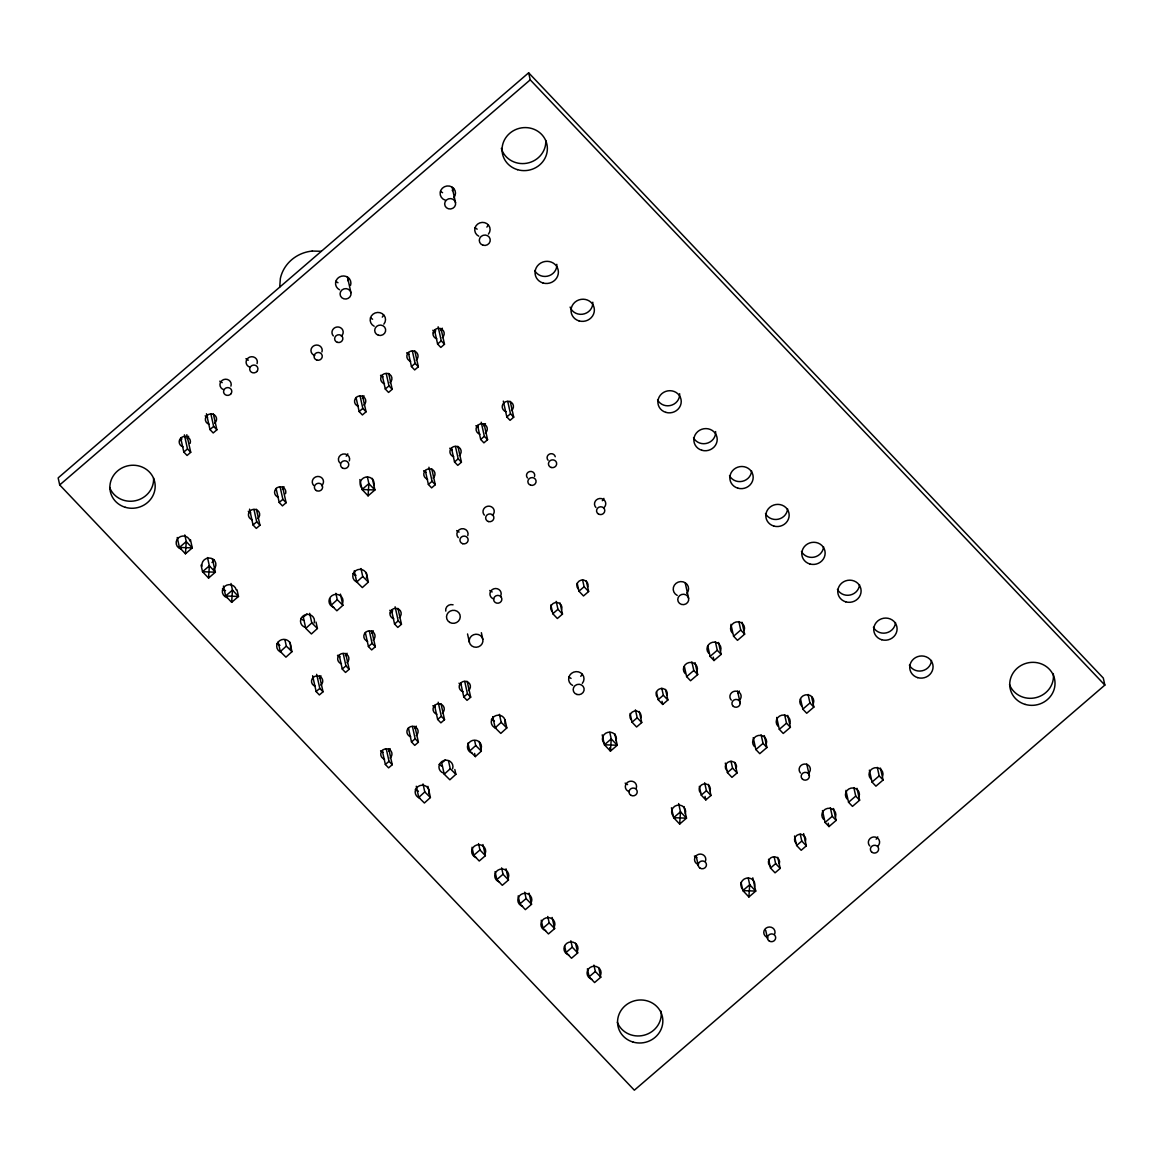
<?xml version="1.0" encoding="UTF-8"?>
<svg xmlns="http://www.w3.org/2000/svg" width="1163" height="1163" viewBox="0 0 1163 1163"><rect width="100%" height="100%" fill="white"/><g stroke="black" fill="none" stroke-linecap="round" stroke-linejoin="round"><path stroke-width="1.5" d="M279.716 287.057L280.356 278.48A35.413 33.465 -12.5 0 1 312.236 251.063M671.444 807.762L673.653 817.691L679.672 824.044L680.471 811.818L678.64 803.546M741.049 882.339L742.881 890.611L748.899 896.964L749.699 884.738L748.231 878.123M177.227 537.51L179.422 547.439L185.44 553.777L186.254 541.565L184.786 534.936M201.068 565.087L202.536 571.716L208.555 578.055L209.355 565.843L207.523 557.557M223.441 586.05L225.637 595.979L231.655 602.332L232.469 590.106L231.001 583.492M359.861 479.563L362.056 489.492L368.075 495.845L368.875 483.619L367.406 477.004M306.916 613.933L303.31 617.219L305.782 628.383L311.408 633.966L317.426 628.485L316.016 622.103M289.834 642.121L291.957 651.687L285.938 657.168L280.312 651.585L286.331 646.105L284.906 639.723M305.782 628.383L311.8 622.903L309.678 613.337M340.425 594.119L342.896 605.298L336.877 610.779L331.251 605.182L337.27 599.701L335.86 593.319M366.243 572.516L368.366 582.096L362.347 587.577L356.721 581.994L362.74 576.514L360.981 568.533M445.371 759.759L441.766 763.044L444.237 774.224L449.863 779.806L455.881 774.325L454.82 769.543M427.926 786.348L430.412 797.527L424.393 803.008L418.767 797.411L424.786 791.93L423.012 783.964M444.237 774.224L450.255 768.743L448.482 760.762M479.229 741.558L481.351 751.124L475.333 756.604L469.707 751.022L475.725 745.541L474.664 740.758M505.062 719.955L506.821 727.936L500.802 733.402L495.176 727.82L501.195 722.339L499.436 714.358M528.656 72.804L58.15 477.906L59.706 484.942L634.344 1090.196L1104.85 685.094L1103.294 678.058L528.656 72.804L530.226 79.84L1104.85 685.094M59.706 484.942L530.226 79.84M179.64 440.922L181.995 438.902M186.821 434.729L190.732 452.32L187.069 455.474L183.827 452.073L187.49 448.918L184.379 434.846M213.367 413.984L216.87 429.816L213.207 432.97L209.98 429.554L213.643 426.399L210.91 414.086M433.406 332.865L435.762 330.844M185.44 553.777L192.273 547.904L190.441 539.632M362.551 395.972L366.054 411.804L362.391 414.958L359.163 411.557L362.827 408.402L360.094 396.089M388.689 373.468L392.207 389.285L388.544 392.44L385.302 389.038L388.965 385.883L386.232 373.57M414.842 350.95L418.346 366.781L414.682 369.936L411.455 366.534L415.118 363.379L412.385 351.066M440.981 328.446L444.499 344.277L440.821 347.432L437.593 344.015L441.257 340.861L438.146 326.788M256.412 509.263L259.96 525.24L256.296 528.395L253.054 524.993L256.718 521.838L253.985 509.525M282.594 486.904L286.098 502.736L282.435 505.89L279.207 502.474L282.871 499.32L280.138 487.006M208.555 578.055L215.373 572.181L212.436 558.938M231.655 602.332L238.488 596.459L237.019 589.83M368.075 495.845L374.908 489.972L372.334 478.371M431.778 468.893L435.282 484.724L431.618 487.879L428.391 484.462L432.055 481.308L428.929 467.235M457.917 446.374L461.435 462.205L457.771 465.36L454.529 461.958L458.193 458.804L455.46 446.49M484.07 423.87L487.573 439.701L483.91 442.856L480.682 439.454L484.346 436.299L481.22 422.227M510.208 401.366L513.726 417.183L510.063 420.337L506.821 416.936L510.484 413.781L507.751 401.468M390.375 612.872L392.731 610.851M319.52 675.965L323.023 691.796L319.36 694.951L316.132 691.549L319.796 688.394L316.67 674.322M345.673 653.461L349.176 669.292L345.513 672.447L342.271 669.045L345.934 665.876L343.216 653.577M371.811 630.957L375.315 646.773L371.651 649.928L368.424 646.526L372.087 643.372L369.354 631.058M397.95 608.438L401.468 624.269L397.804 627.424L394.562 624.022L398.226 620.868L395.115 606.795M560.043 602.986L562.499 614.079L557.353 618.512L552.818 613.73L557.964 609.296L556.205 601.373M586.312 581.049L588.638 591.531L583.492 595.965L578.956 591.182L584.102 586.748L582.547 579.756M388.747 748.885L392.251 764.716L388.587 767.871L385.36 764.469L389.024 761.314L386.29 749.001M414.9 726.381L418.404 742.212L414.74 745.367L411.498 741.95L415.162 738.796L412.443 726.482M441.039 703.862L444.542 719.693L440.879 722.848L437.651 719.446L441.315 716.292L438.189 702.219M467.177 681.358L470.695 697.189L467.032 700.344L463.79 696.928L467.453 693.773L464.735 681.474M482.921 844.527L485.393 855.692L479.229 861.013L473.777 855.27L479.956 849.949L478.531 843.568M639.272 711.465L641.743 722.557L636.597 726.991L632.047 722.208L637.193 717.775L635.434 709.852M665.541 689.514L667.882 700.01L662.721 704.444L658.185 699.661L663.332 695.227L661.776 688.234M695.067 662.677L697.698 674.584L690.546 680.748L686.635 676.633L693.802 670.47L691.912 661.965M718.53 642.47L721.176 654.376L714.009 660.54L710.099 656.426L717.266 650.262L715.376 641.758M742.009 622.263L744.64 634.169L737.473 640.333L733.577 636.219L740.729 630.055L738.854 621.551M506.007 868.834L508.478 879.998L502.3 885.319L496.848 879.577L503.027 874.256L501.616 867.874M529.078 893.14L531.549 904.305L525.371 909.626L519.919 903.884L526.098 898.563L524.687 892.181M552.149 917.447L554.635 928.612L548.456 933.933L543.005 928.19L549.183 922.87L547.758 916.488M708.5 784.385L710.971 795.477L705.825 799.911L701.274 795.129L706.421 790.695L704.662 782.772M734.769 762.434L737.109 772.93L731.949 777.364L727.413 772.581L732.559 768.147L731.004 761.154M764.295 735.598L766.926 747.504L759.773 753.668L755.863 749.554L763.03 743.375L761.14 734.885M787.758 715.39L790.404 727.297L783.237 733.46L779.326 729.346L786.493 723.182L784.603 714.678M811.614 696.884L813.867 707.089L806.7 713.253L802.804 709.139L809.957 702.975L808.081 694.471M679.672 824.044L686.504 818.17L683.931 806.57M575.583 943.338L577.706 952.919L571.527 958.239L566.076 952.497L572.254 947.176L570.844 940.794M598.654 967.645L600.777 977.225L594.598 982.546L589.147 976.804L595.325 971.483L593.915 965.101M777.727 857.305L780.199 868.398L775.052 872.832L770.502 868.049L775.648 863.615L774.238 857.276M803.618 833.609L806.337 845.85L801.191 850.284L796.64 845.501L801.787 841.067L800.231 834.075M833.522 808.518L836.153 820.409L829.001 826.573L825.09 822.459L832.257 816.295L830.367 807.805M856.986 788.31L859.631 800.202L852.464 806.381L848.554 802.266L855.721 796.088L853.831 787.598M880.464 768.103L883.095 780.01L875.928 786.173L872.032 782.059L879.184 775.881L877.309 767.391M748.899 896.964L755.732 891.091L752.795 877.832M312.236 251.048L321.264 251.295M362.74 576.514L368.366 582.096M501.195 722.339L506.821 727.936M337.27 599.701L342.896 605.298M475.725 745.541L481.351 751.124M311.8 622.903L317.426 628.485M450.255 768.743L455.881 774.325M286.331 646.105L291.957 651.687M424.786 791.93L430.412 797.527M740.729 630.055L744.64 634.169M809.957 702.975L813.867 707.089M879.184 775.881L883.095 780.01M441.257 340.861L444.499 344.277M510.484 413.781L513.726 417.183M717.266 650.262L721.176 654.376M786.493 723.182L790.404 727.297M855.721 796.088L859.631 800.202M415.118 363.379L418.346 366.781M484.346 436.299L487.573 439.701M693.802 670.47L697.698 674.584M763.03 743.375L766.926 747.504M832.257 816.295L836.153 820.409M584.102 586.748L588.638 591.531M388.965 385.883L392.207 389.285M458.193 458.804L461.435 462.205M663.332 695.227L667.882 700.01M732.559 768.147L737.109 772.93M801.787 841.067L806.337 845.85M557.964 609.296L562.499 614.079M362.827 408.402L366.054 411.804M432.055 481.308L435.282 484.724M637.193 717.775L641.743 722.557M706.421 790.695L710.971 795.477M775.648 863.615L780.199 868.398M213.643 426.399L216.87 429.816M282.871 499.32L286.098 502.736M398.226 620.868L401.468 624.269M467.453 693.773L470.695 697.189M187.49 448.918L190.732 452.32M256.718 521.838L259.96 525.24M372.087 643.372L375.315 646.773M441.315 716.292L444.542 719.693M345.934 665.876L349.176 669.292M415.162 738.796L418.404 742.212M479.956 849.949L485.393 855.692M503.027 874.256L508.478 879.998M526.098 898.563L531.549 904.305M549.183 922.87L554.635 928.612M572.254 947.176L577.706 952.919M595.325 971.483L600.777 977.225M319.796 688.394L323.023 691.796M389.024 761.314L392.251 764.716M869.386 770.153L872.032 782.059M845.923 790.36L848.554 802.266M800.537 698.934L802.804 709.139M828.245 823.186L829.001 826.573M822.459 810.567L825.09 822.459M806.788 764.091L809.39 775.881M776.695 717.44L779.326 729.346M794.533 836.008L796.64 845.501M730.931 624.327L733.577 636.219M753.231 737.647L755.863 749.554M737.56 691.171L740.162 702.961M768.554 859.283L770.502 868.049M713.253 657.139L714.009 660.54M707.845 646.221L710.099 656.426M765.705 930.327L767.565 938.759M725.305 763.088L727.413 772.581M685.225 582.968L688.627 598.291A5.51 5.204 -12.5 0 1 681.489 604.426A5.51 5.204 -12.5 0 1 679.599 595.616A5.51 5.204 -12.5 0 1 688.627 598.291M684.367 666.428L686.635 676.633M705.04 796.408L705.825 799.911M699.326 786.362L701.274 795.129M662.023 701.289L662.721 704.444M696.099 855.735L698.338 865.839M656.426 691.752L658.185 699.661M630.099 713.442L632.047 722.208M614.704 733.664L617.277 745.25L610.444 751.124L604.426 744.785L602.216 734.842M577.197 583.274L578.956 591.182M609.775 732.283L611.244 738.912L610.444 751.124L609.717 747.809M550.869 604.964L552.818 613.73M503.317 401.104L506.821 416.936M452.145 187.345L455.533 202.638A5.51 5.204 -12.5 0 1 448.395 208.773A5.51 5.204 -12.5 0 1 446.519 199.963A5.51 5.204 -12.5 0 1 455.533 202.638M477.557 425.382L480.682 439.454M587.388 968.823L589.147 976.804M434.468 329.943L437.593 344.015M564.666 946.115L566.076 952.497M451.418 447.886L454.529 461.958M481.366 632.701L482.819 639.301A6.876 6.498 -12.5 0 1 473.908 646.977A6.876 6.498 -12.5 0 1 471.553 635.957A6.876 6.498 -12.5 0 1 482.819 639.301M541.231 920.209L543.005 928.19M492.705 716.655L495.176 727.82M408.329 352.462L411.455 366.534M467.541 633.951L469.358 642.194M425.265 470.404L428.391 484.462M518.16 895.903L519.919 903.884M460.679 682.87L463.79 696.928M474.635 753.42L475.333 756.604M467.948 743.041L469.707 751.022M495.075 871.596L496.848 879.577M382.176 374.966L385.302 389.038M347.417 276.881L350.95 292.669A5.51 5.204 -12.5 0 1 343.812 298.818A5.51 5.204 -12.5 0 1 341.937 289.994A5.51 5.204 -12.5 0 1 350.95 292.669M472.004 847.289L473.777 855.27M434.526 705.374L437.651 719.446M356.038 397.484L359.163 411.557M391.451 609.95L394.562 624.022M408.387 727.878L411.498 741.95M416.281 786.246L418.767 797.411M354.25 570.815L356.721 581.994M365.298 632.454L368.424 646.526M382.234 750.397L385.36 764.469M329.841 598.8L331.251 605.182M339.16 654.973L342.271 669.045M276.082 488.402L279.207 502.474M312.629 675.718L316.132 691.549M249.551 509.161L253.054 524.993M278.19 642.005L280.312 651.585M206.462 413.737L209.98 429.554M180.701 438L183.827 452.073M153.589 478.095A22.708 21.457 -12.5 0 1 135.46 500.715A22.708 21.457 -12.5 0 1 109.671 487.53M1053.285 673.566A22.708 21.457 -12.5 0 1 1036.131 697.596A22.708 21.457 -12.5 0 1 1009.513 684.6M545.767 140.447A22.708 21.457 -12.5 0 1 526.81 163.227A22.708 21.457 -12.5 0 1 501.326 148.355M661.107 1011.229A22.708 21.457 -12.5 0 1 643.953 1035.244A22.708 21.457 -12.5 0 1 617.335 1022.262M459.123 532.072A5.641 5.335 -12.5 0 1 456.696 530.59M453.541 188.362A7.705 7.283 -12.5 0 1 452.247 190.63M442.58 192.695A7.705 7.283 -12.5 0 1 440.486 191.168M348.958 278.393A7.705 7.283 -12.5 0 1 347.664 280.661M337.997 282.74A7.705 7.283 -12.5 0 1 335.903 281.199M383.572 314.853A7.705 7.283 -12.5 0 1 382.278 317.121M372.611 319.2A7.705 7.283 -12.5 0 1 370.517 317.659M488.155 224.822A7.705 7.283 -12.5 0 1 486.861 227.09M477.193 229.155A7.705 7.283 -12.5 0 1 475.1 227.614M582.052 674.06A7.705 7.283 -12.5 0 1 580.759 676.328M571.091 678.407A7.705 7.283 -12.5 0 1 568.998 676.866M485.465 423.652A5.641 5.335 -12.5 0 1 483.852 425.992M478.327 427.184A5.641 5.335 -12.5 0 1 475.9 425.702M452.189 449.688A5.641 5.335 -12.5 0 1 449.761 448.22M426.036 472.207A5.641 5.335 -12.5 0 1 423.608 470.724M363.946 395.754A5.641 5.335 -12.5 0 1 362.333 398.095M382.961 376.768A5.641 5.335 -12.5 0 1 380.534 375.3M409.1 354.264A5.641 5.335 -12.5 0 1 406.672 352.796M442.376 328.228A5.641 5.335 -12.5 0 1 440.762 330.568M435.253 331.76A5.641 5.335 -12.5 0 1 432.825 330.277M283.976 486.701A5.641 5.335 -12.5 0 1 282.362 489.041M250.699 512.738A5.641 5.335 -12.5 0 1 248.271 511.255M188.595 436.285A5.641 5.335 -12.5 0 1 186.981 438.625M207.61 417.299A5.641 5.335 -12.5 0 1 205.182 415.831M461.449 684.673A5.641 5.335 -12.5 0 1 459.022 683.19M435.311 707.177A5.641 5.335 -12.5 0 1 432.883 705.708M416.281 726.163A5.641 5.335 -12.5 0 1 414.682 728.503M390.143 748.667A5.641 5.335 -12.5 0 1 388.529 751.022M383.02 752.199A5.641 5.335 -12.5 0 1 380.592 750.731M320.915 675.761A5.641 5.335 -12.5 0 1 319.302 678.102M347.054 653.243A5.641 5.335 -12.5 0 1 345.455 655.583M339.93 656.775A5.641 5.335 -12.5 0 1 337.503 655.292M373.207 630.739A5.641 5.335 -12.5 0 1 371.593 633.079M392.222 611.753A5.641 5.335 -12.5 0 1 389.794 610.284M931.49 660.439A11.703 11.049 -12.5 0 1 909.393 665.178M895.51 622.539A11.703 11.049 -12.5 0 1 873.413 627.279M859.53 584.64A11.703 11.049 -12.5 0 1 837.433 589.394M823.564 546.755A11.703 11.049 -12.5 0 1 801.467 551.495M787.584 508.856A11.703 11.049 -12.5 0 1 765.487 513.595M751.603 470.957A11.703 11.049 -12.5 0 1 729.506 475.711M715.623 431.589A11.703 11.049 -12.5 0 1 693.526 437.811M679.643 393.705A11.703 11.049 -12.5 0 1 657.56 399.927M592.796 302.22A11.703 11.049 -12.5 0 1 570.103 307.09M556.815 264.321A11.703 11.049 -12.5 0 1 534.718 270.543M494.449 721.133A7.022 6.629 -12.5 0 1 491.426 719.301M442.158 766.155A7.022 6.629 -12.5 0 1 439.134 764.309M418.375 791.145A7.022 6.629 -12.5 0 1 415.351 789.314M355.994 575.292A7.022 6.629 -12.5 0 1 352.971 573.461M303.703 620.315A7.022 6.629 -12.5 0 1 300.679 618.483M279.92 645.32A7.022 6.629 -12.5 0 1 276.896 643.473M213.992 559.577A7.022 6.629 -12.5 0 1 211.986 562.499M225.52 590.586A7.022 6.629 -12.5 0 1 222.496 588.754M603.902 498.375A5.641 5.335 -12.5 0 1 602.303 500.715M492.196 591.938A5.641 5.335 -12.5 0 1 489.768 590.455M347.795 453.832A5.641 5.335 -12.5 0 1 346.181 456.172M248.373 360.137A5.641 5.335 -12.5 0 1 245.945 358.655M222.22 382.642A5.641 5.335 -12.5 0 1 219.792 381.173M877.745 836.851A5.641 5.335 -12.5 0 1 876.146 839.192M696.811 857.509A5.641 5.335 -12.5 0 1 694.384 856.026M627.584 784.589A5.641 5.335 -12.5 0 1 625.156 783.106M739.29 691.026A5.641 5.335 -12.5 0 1 737.691 693.366M604.149 743.317A7.022 6.629 -12.5 0 1 608.002 732.312A7.022 6.629 -12.5 0 1 616.027 740.773M314.795 355.5A5.641 5.335 -12.5 0 1 311.248 348.798A5.641 5.335 -12.5 0 1 318.371 345.28A5.641 5.335 -12.5 0 1 321.918 351.967M333.359 335.933A5.641 5.335 -12.5 0 1 333.854 328.388A5.641 5.335 -12.5 0 1 341.806 328.678A5.641 5.335 -12.5 0 1 341.311 336.223M484.389 515.122A5.641 5.335 -12.5 0 1 484.898 507.562A5.641 5.335 -12.5 0 1 492.836 507.853A5.641 5.335 -12.5 0 1 492.342 515.413M458.251 537.626A5.641 5.335 -12.5 0 1 461.362 528.787A5.641 5.335 -12.5 0 1 467.802 535.576M445.763 611.084A5.641 5.335 -12.5 0 1 453.076 604.789M445.356 200.21A7.705 7.283 -12.5 0 1 440.85 190.281A7.705 7.283 -12.5 0 1 451.884 186.952A7.705 7.283 -12.5 0 1 453.817 197.666M339.567 289.776A7.705 7.283 -12.5 0 1 336.267 280.327A7.705 7.283 -12.5 0 1 346.094 276.431A7.705 7.283 -12.5 0 1 350.514 285.429M374.181 326.236A7.705 7.283 -12.5 0 1 371.317 316.031A7.705 7.283 -12.5 0 1 382.278 313.676A7.705 7.283 -12.5 0 1 383.848 324.157M478.763 236.191A7.705 7.283 -12.5 0 1 475.9 225.985A7.705 7.283 -12.5 0 1 486.861 223.63A7.705 7.283 -12.5 0 1 488.431 234.112M572.647 685.429A7.705 7.283 -12.5 0 1 569.783 675.223A7.705 7.283 -12.5 0 1 580.759 672.868A7.705 7.283 -12.5 0 1 582.314 683.364M677.229 595.398A7.705 7.283 -12.5 0 1 674.366 585.193A7.705 7.283 -12.5 0 1 685.341 582.823A7.705 7.283 -12.5 0 1 686.897 593.319M506.036 411.702A5.641 5.335 -12.5 0 1 502.881 404.157A5.641 5.335 -12.5 0 1 511.342 402.34A5.641 5.335 -12.5 0 1 511.56 410.524M479.897 434.221A5.641 5.335 -12.5 0 1 476.743 426.661A5.641 5.335 -12.5 0 1 485.189 424.844A5.641 5.335 -12.5 0 1 485.407 433.029M453.744 456.725A5.641 5.335 -12.5 0 1 450.59 449.18A5.641 5.335 -12.5 0 1 459.051 447.362A5.641 5.335 -12.5 0 1 459.269 455.547M427.606 479.243A5.641 5.335 -12.5 0 1 424.451 471.684A5.641 5.335 -12.5 0 1 432.898 469.867A5.641 5.335 -12.5 0 1 433.116 478.051M358.378 406.323A5.641 5.335 -12.5 0 1 355.224 398.764A5.641 5.335 -12.5 0 1 363.67 396.946A5.641 5.335 -12.5 0 1 363.888 405.131M384.517 383.805A5.641 5.335 -12.5 0 1 381.362 376.26A5.641 5.335 -12.5 0 1 389.823 374.442A5.641 5.335 -12.5 0 1 390.041 382.627M410.655 361.3A5.641 5.335 -12.5 0 1 407.515 353.741A5.641 5.335 -12.5 0 1 415.961 351.938A5.641 5.335 -12.5 0 1 416.18 360.108M436.808 338.796A5.641 5.335 -12.5 0 1 433.654 331.237A5.641 5.335 -12.5 0 1 442.114 329.42A5.641 5.335 -12.5 0 1 442.318 337.604M278.408 497.255A5.641 5.335 -12.5 0 1 274.861 490.568A5.641 5.335 -12.5 0 1 281.984 487.035A5.641 5.335 -12.5 0 1 285.531 493.737M252.255 519.774A5.641 5.335 -12.5 0 1 249.1 512.214A5.641 5.335 -12.5 0 1 257.561 510.397A5.641 5.335 -12.5 0 1 257.779 518.582M183.027 446.854A5.641 5.335 -12.5 0 1 179.48 440.166A5.641 5.335 -12.5 0 1 186.618 436.634A5.641 5.335 -12.5 0 1 190.151 443.321M209.18 424.335A5.641 5.335 -12.5 0 1 206.025 416.79A5.641 5.335 -12.5 0 1 214.472 414.973A5.641 5.335 -12.5 0 1 214.69 423.158M463.005 691.709A5.641 5.335 -12.5 0 1 459.865 684.149A5.641 5.335 -12.5 0 1 468.311 682.332A5.641 5.335 -12.5 0 1 468.529 690.517M436.866 714.213A5.641 5.335 -12.5 0 1 433.712 706.668A5.641 5.335 -12.5 0 1 442.173 704.851A5.641 5.335 -12.5 0 1 442.376 713.035M410.713 736.731A5.641 5.335 -12.5 0 1 407.573 729.172A5.641 5.335 -12.5 0 1 416.02 727.355A5.641 5.335 -12.5 0 1 416.238 735.539M384.575 759.235A5.641 5.335 -12.5 0 1 381.42 751.676A5.641 5.335 -12.5 0 1 389.881 749.873A5.641 5.335 -12.5 0 1 390.085 758.043M315.347 686.315A5.641 5.335 -12.5 0 1 312.193 678.77A5.641 5.335 -12.5 0 1 320.654 676.953A5.641 5.335 -12.5 0 1 320.857 685.138M341.486 663.811A5.641 5.335 -12.5 0 1 338.346 656.252A5.641 5.335 -12.5 0 1 346.792 654.435A5.641 5.335 -12.5 0 1 347.01 662.619M367.639 641.293A5.641 5.335 -12.5 0 1 364.484 633.748A5.641 5.335 -12.5 0 1 372.945 631.931A5.641 5.335 -12.5 0 1 373.149 640.115M393.777 618.789A5.641 5.335 -12.5 0 1 390.637 611.229A5.641 5.335 -12.5 0 1 399.083 609.427A5.641 5.335 -12.5 0 1 399.302 617.597M591.822 979.231A7.022 6.629 -12.5 0 1 587.417 970.916A7.022 6.629 -12.5 0 1 596.285 966.526A7.022 6.629 -12.5 0 1 600.69 974.841M568.751 954.925A7.022 6.629 -12.5 0 1 564.331 946.609A7.022 6.629 -12.5 0 1 573.199 942.219A7.022 6.629 -12.5 0 1 577.604 950.534M545.665 930.618A7.022 6.629 -12.5 0 1 541.26 922.303A7.022 6.629 -12.5 0 1 550.128 917.912A7.022 6.629 -12.5 0 1 554.533 926.228M522.594 906.311A7.022 6.629 -12.5 0 1 518.189 897.996A7.022 6.629 -12.5 0 1 527.057 893.606A7.022 6.629 -12.5 0 1 531.462 901.921M499.523 882.005A7.022 6.629 -12.5 0 1 495.104 873.689A7.022 6.629 -12.5 0 1 503.972 869.299A7.022 6.629 -12.5 0 1 508.376 877.629M476.437 857.698A7.022 6.629 -12.5 0 1 472.033 849.383A7.022 6.629 -12.5 0 1 480.901 844.992A7.022 6.629 -12.5 0 1 485.305 853.322M496.005 728.169A7.022 6.629 -12.5 0 1 491.6 719.839A7.022 6.629 -12.5 0 1 500.468 715.463A7.022 6.629 -12.5 0 1 504.873 723.779M472.222 753.159A7.022 6.629 -12.5 0 1 467.817 744.843A7.022 6.629 -12.5 0 1 476.685 740.453A7.022 6.629 -12.5 0 1 481.089 748.783M443.714 773.191A7.022 6.629 -12.5 0 1 439.309 764.861A7.022 6.629 -12.5 0 1 448.177 760.471A7.022 6.629 -12.5 0 1 452.581 768.801M419.93 798.181A7.022 6.629 -12.5 0 1 415.525 789.866A7.022 6.629 -12.5 0 1 424.393 785.476A7.022 6.629 -12.5 0 1 428.798 793.791M357.55 582.329A7.022 6.629 -12.5 0 1 353.145 574.013A7.022 6.629 -12.5 0 1 362.013 569.623A7.022 6.629 -12.5 0 1 366.418 577.938M333.766 607.333A7.022 6.629 -12.5 0 1 329.362 599.003A7.022 6.629 -12.5 0 1 338.229 594.627A7.022 6.629 -12.5 0 1 342.634 602.943M305.258 627.351A7.022 6.629 -12.5 0 1 300.854 619.036A7.022 6.629 -12.5 0 1 309.721 614.646A7.022 6.629 -12.5 0 1 314.126 622.961M281.475 652.356A7.022 6.629 -12.5 0 1 277.07 644.026A7.022 6.629 -12.5 0 1 285.938 639.635A7.022 6.629 -12.5 0 1 290.343 647.965M180.934 549.009A7.022 6.629 -12.5 0 1 178.52 537.771A7.022 6.629 -12.5 0 1 190.02 541.173M202.042 566.134A7.022 6.629 -12.5 0 1 211.143 558.298A7.022 6.629 -12.5 0 1 213.541 569.536M227.076 597.622A7.022 6.629 -12.5 0 1 224.677 586.385A7.022 6.629 -12.5 0 1 236.176 589.786M527.522 477.993A4.129 3.896 -12.5 0 1 529.805 471.509A4.129 3.896 -12.5 0 1 534.515 476.481M548.107 460.257A4.129 3.896 -12.5 0 1 549.372 454.137A4.129 3.896 -12.5 0 1 555.245 456.739M742.605 889.157A7.022 6.629 -12.5 0 1 746.457 878.152A7.022 6.629 -12.5 0 1 754.496 886.599M673.377 816.237A7.022 6.629 -12.5 0 1 677.229 805.232A7.022 6.629 -12.5 0 1 685.269 813.678M552.091 611.447A5.641 5.335 -12.5 0 1 555.202 602.594A5.641 5.335 -12.5 0 1 561.642 609.397M578.229 588.929A5.641 5.335 -12.5 0 1 581.34 580.09A5.641 5.335 -12.5 0 1 587.795 586.879M769.775 865.752A5.641 5.335 -12.5 0 1 772.886 856.913A5.641 5.335 -12.5 0 1 779.326 863.702M795.928 843.248A5.641 5.335 -12.5 0 1 799.025 834.394A5.641 5.335 -12.5 0 1 805.479 841.198M700.548 792.846A5.641 5.335 -12.5 0 1 703.659 783.993A5.641 5.335 -12.5 0 1 710.099 790.782M726.701 770.328A5.641 5.335 -12.5 0 1 729.797 761.489A5.641 5.335 -12.5 0 1 736.252 768.278M631.32 719.926A5.641 5.335 -12.5 0 1 634.431 711.073A5.641 5.335 -12.5 0 1 640.871 717.876M657.473 697.407A5.641 5.335 -12.5 0 1 660.569 688.569A5.641 5.335 -12.5 0 1 667.024 695.358M823.608 819.406A7.022 6.629 -12.5 0 1 827.475 808.401A7.022 6.629 -12.5 0 1 835.499 816.862M847.187 799.112A7.022 6.629 -12.5 0 1 851.04 788.107A7.022 6.629 -12.5 0 1 859.064 796.553M870.753 778.817A7.022 6.629 -12.5 0 1 874.62 767.813A7.022 6.629 -12.5 0 1 882.644 776.259M754.38 746.486A7.022 6.629 -12.5 0 1 758.247 735.481A7.022 6.629 -12.5 0 1 766.272 743.942M777.96 726.192A7.022 6.629 -12.5 0 1 781.812 715.187A7.022 6.629 -12.5 0 1 789.837 723.648M801.525 705.897A7.022 6.629 -12.5 0 1 805.392 694.893A7.022 6.629 -12.5 0 1 813.417 703.353M685.152 673.581A7.022 6.629 -12.5 0 1 689.019 662.561A7.022 6.629 -12.5 0 1 697.044 671.022M708.732 653.272A7.022 6.629 -12.5 0 1 712.585 642.267A7.022 6.629 -12.5 0 1 720.609 650.728M732.297 632.977A7.022 6.629 -12.5 0 1 736.164 621.972A7.022 6.629 -12.5 0 1 744.189 630.433M595.907 507.461A5.641 5.335 -12.5 0 1 596.401 499.901A5.641 5.335 -12.5 0 1 604.353 500.192A5.641 5.335 -12.5 0 1 603.859 507.751M493.752 598.974A5.641 5.335 -12.5 0 1 490.219 592.287A5.641 5.335 -12.5 0 1 497.342 588.754A5.641 5.335 -12.5 0 1 500.89 595.441M339.8 462.918A5.641 5.335 -12.5 0 1 342.911 454.064A5.641 5.335 -12.5 0 1 349.365 460.868M249.929 367.174A5.641 5.335 -12.5 0 1 246.382 360.472A5.641 5.335 -12.5 0 1 253.505 356.954A5.641 5.335 -12.5 0 1 257.052 363.641M313.661 485.422A5.641 5.335 -12.5 0 1 314.155 477.877A5.641 5.335 -12.5 0 1 322.093 478.153A5.641 5.335 -12.5 0 1 321.599 485.712M223.776 389.678A5.641 5.335 -12.5 0 1 220.243 382.99A5.641 5.335 -12.5 0 1 227.367 379.458A5.641 5.335 -12.5 0 1 230.914 386.145M767.595 937.451A5.641 5.335 -12.5 0 1 764.062 930.763A5.641 5.335 -12.5 0 1 771.185 927.245A5.641 5.335 -12.5 0 1 774.732 933.933M869.75 845.937A5.641 5.335 -12.5 0 1 870.244 838.378A5.641 5.335 -12.5 0 1 878.196 838.668A5.641 5.335 -12.5 0 1 877.702 846.228M698.367 864.545A5.641 5.335 -12.5 0 1 694.834 857.843A5.641 5.335 -12.5 0 1 701.958 854.325A5.641 5.335 -12.5 0 1 705.505 861.013M800.522 773.017A5.641 5.335 -12.5 0 1 801.016 765.472A5.641 5.335 -12.5 0 1 808.968 765.763A5.641 5.335 -12.5 0 1 808.474 773.308M629.139 791.625A5.641 5.335 -12.5 0 1 625.607 784.938A5.641 5.335 -12.5 0 1 632.73 781.405A5.641 5.335 -12.5 0 1 636.277 788.092M731.294 700.111A5.641 5.335 -12.5 0 1 731.789 692.552A5.641 5.335 -12.5 0 1 739.741 692.843A5.641 5.335 -12.5 0 1 739.246 700.402M361.853 488.111A7.022 6.629 -12.5 0 1 365.705 477.106A7.022 6.629 -12.5 0 1 373.73 485.553M230.783 393.981L229.983 394.679A4.129 3.896 -12.5 0 1 223.601 392.207A4.129 3.896 -12.5 0 1 228.791 387.701A4.129 3.896 -12.5 0 1 230.783 393.981M256.921 371.477L256.122 372.16A4.129 3.896 -12.5 0 1 249.74 369.689A4.129 3.896 -12.5 0 1 254.93 365.197A4.129 3.896 -12.5 0 1 256.921 371.477M186.254 541.565L179.422 547.439L192.273 547.904L186.254 541.565M209.355 565.843L202.536 571.716L215.373 572.181L209.355 565.843M232.469 590.106L225.637 595.979L238.488 596.459L232.469 590.106M368.875 483.619L362.056 489.492L374.908 489.972L368.875 483.619M611.244 738.912L604.426 744.785L617.277 745.25L611.244 738.912M680.471 811.818L673.653 817.691L686.504 818.17L680.471 811.818M749.699 884.738L742.881 890.611L755.732 891.091L749.699 884.738M733.359 706.363L732.646 705.607A4.129 3.896 -12.5 0 1 735.409 699.486A4.129 3.896 -12.5 0 1 740.017 704.313A4.129 3.896 -12.5 0 1 733.359 706.363M802.586 779.268L801.874 778.527A4.129 3.896 -12.5 0 1 804.636 772.406A4.129 3.896 -12.5 0 1 809.244 777.233A4.129 3.896 -12.5 0 1 802.586 779.268M871.814 852.188L871.102 851.447A4.129 3.896 -12.5 0 1 873.864 845.327A4.129 3.896 -12.5 0 1 878.472 850.153A4.129 3.896 -12.5 0 1 871.814 852.188M501.151 597.041L500.439 596.285A4.129 3.896 -12.5 0 0 493.781 598.334A4.129 3.896 -12.5 0 0 498.389 603.161A4.129 3.896 -12.5 0 0 501.151 597.041M125.313 507.315A22.708 21.457 -12.5 0 0 154.737 481.991A22.708 21.457 -12.5 0 0 117.536 470.971A22.708 21.457 -12.5 0 0 125.313 507.315M1025.17 704.4A22.708 21.457 -12.5 0 0 1054.579 679.076A22.708 21.457 -12.5 0 0 1017.392 668.056A22.708 21.457 -12.5 0 0 1025.17 704.4M517.491 169.667A22.708 21.457 -12.5 0 0 546.915 144.343A22.708 21.457 -12.5 0 0 509.714 133.323A22.708 21.457 -12.5 0 0 517.491 169.667M632.992 1042.048A22.708 21.457 -12.5 0 0 662.401 1016.724A22.708 21.457 -12.5 0 0 625.214 1005.704A22.708 21.457 -12.5 0 0 632.992 1042.048M917.68 677.636A11.703 11.049 -12.5 0 0 932.842 664.582A11.703 11.049 -12.5 0 0 913.682 658.912A11.703 11.049 -12.5 0 0 917.68 677.636M881.714 639.737A11.703 11.049 -12.5 0 0 896.862 626.697A11.703 11.049 -12.5 0 0 877.702 621.013A11.703 11.049 -12.5 0 0 881.714 639.737M845.734 601.838A11.703 11.049 -12.5 0 0 860.882 588.798A11.703 11.049 -12.5 0 0 841.721 583.114A11.703 11.049 -12.5 0 0 845.734 601.838M809.753 563.953A11.703 11.049 -12.5 0 0 824.916 550.899A11.703 11.049 -12.5 0 0 805.755 545.229A11.703 11.049 -12.5 0 0 809.753 563.953M773.773 526.054A11.703 11.049 -12.5 0 0 788.936 513.014A11.703 11.049 -12.5 0 0 769.775 507.33A11.703 11.049 -12.5 0 0 773.773 526.054M737.807 488.169A11.703 11.049 -12.5 0 0 752.955 475.115A11.703 11.049 -12.5 0 0 733.795 469.445A11.703 11.049 -12.5 0 0 737.807 488.169M701.827 450.27A11.703 11.049 -12.5 0 0 716.975 437.215A11.703 11.049 -12.5 0 0 697.815 431.546A11.703 11.049 -12.5 0 0 701.827 450.27M665.847 412.371A11.703 11.049 -12.5 0 0 681.009 399.331A11.703 11.049 -12.5 0 0 661.849 393.646A11.703 11.049 -12.5 0 0 665.847 412.371M579 320.886A11.703 11.049 -12.5 0 0 594.148 307.846A11.703 11.049 -12.5 0 0 574.987 302.162A11.703 11.049 -12.5 0 0 579 320.886M543.019 283.002A11.703 11.049 -12.5 0 0 558.167 269.947A11.703 11.049 -12.5 0 0 539.007 264.277A11.703 11.049 -12.5 0 0 543.019 283.002M630.942 795.318A4.129 3.896 -12.5 0 0 637.237 792.003A4.129 3.896 -12.5 0 0 631.204 788.543A4.129 3.896 -12.5 0 0 630.942 795.318M700.17 868.238A4.129 3.896 -12.5 0 0 706.464 864.923A4.129 3.896 -12.5 0 0 700.431 861.463A4.129 3.896 -12.5 0 0 700.17 868.238M769.397 941.158A4.129 3.896 -12.5 0 0 775.692 937.843A4.129 3.896 -12.5 0 0 769.659 934.383A4.129 3.896 -12.5 0 0 769.397 941.158M316.321 490.553A4.129 3.896 -12.5 0 0 322.631 487.239A4.129 3.896 -12.5 0 0 316.583 483.764A4.129 3.896 -12.5 0 0 316.321 490.553M342.474 468.035A4.129 3.896 -12.5 0 0 348.769 464.72A4.129 3.896 -12.5 0 0 342.736 461.26A4.129 3.896 -12.5 0 0 342.474 468.035M598.48 514.046A4.129 3.896 -12.5 0 0 604.789 510.731A4.129 3.896 -12.5 0 0 598.741 507.272A4.129 3.896 -12.5 0 0 598.48 514.046M551.247 467.497A4.129 3.896 -12.5 0 0 556.597 462.889A4.129 3.896 -12.5 0 0 549.837 460.882A4.129 3.896 -12.5 0 0 551.247 467.497M530.662 485.218A4.129 3.896 -12.5 0 0 536.012 480.61A4.129 3.896 -12.5 0 0 529.252 478.618A4.129 3.896 -12.5 0 0 530.662 485.218M576.906 694.471A5.51 5.204 -12.5 0 0 584.044 688.336A5.51 5.204 -12.5 0 0 575.016 685.661A5.51 5.204 -12.5 0 0 576.906 694.471M378.426 335.264A5.51 5.204 -12.5 0 0 385.564 329.129A5.51 5.204 -12.5 0 0 376.55 326.454A5.51 5.204 -12.5 0 0 378.426 335.264M483.008 245.233A5.51 5.204 -12.5 0 0 490.146 239.084A5.51 5.204 -12.5 0 0 481.133 236.423A5.51 5.204 -12.5 0 0 483.008 245.233M449.703 622.409A6.876 6.498 -12.5 0 0 460.243 616.942A6.876 6.498 -12.5 0 0 450.197 611.113A6.876 6.498 -12.5 0 0 449.703 622.409M462.729 543.717A4.129 3.896 -12.5 0 0 468.078 539.109A4.129 3.896 -12.5 0 0 461.318 537.102A4.129 3.896 -12.5 0 0 462.729 543.717M488.46 521.562A4.129 3.896 -12.5 0 0 493.81 516.954A4.129 3.896 -12.5 0 0 487.05 514.947A4.129 3.896 -12.5 0 0 488.46 521.562M337.43 342.373A4.129 3.896 -12.5 0 0 342.78 337.779A4.129 3.896 -12.5 0 0 336.02 335.773A4.129 3.896 -12.5 0 0 337.43 342.373M316.845 360.108A4.129 3.896 -12.5 0 0 322.195 355.5A4.129 3.896 -12.5 0 0 315.435 353.494A4.129 3.896 -12.5 0 0 316.845 360.108"/></g></svg>
